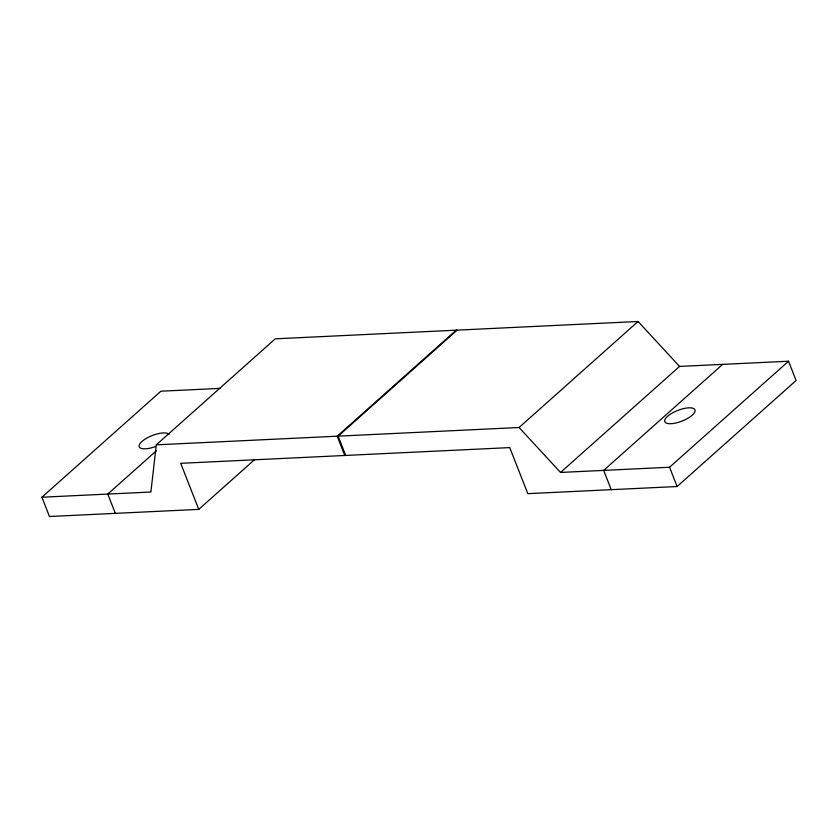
<?xml version="1.0" encoding="UTF-8"?>
<svg xmlns="http://www.w3.org/2000/svg" width="838" height="838" viewBox="0 0 838 838"><rect width="100%" height="100%" fill="white"/><g stroke="black" fill="none" stroke-linecap="round" stroke-linejoin="round"><path stroke-width="1.26" d="M198.763 509.378L180.704 463.32L509.745 447.597L527.804 493.655L677.104 486.522L796.1 380.504L788.548 361.22L679.555 366.426L638.064 321.488L275.273 338.824L156.277 444.842L150.892 492.021L41.9 497.227L49.452 516.512L198.763 509.378L254.354 459.842M41.9 497.227L160.896 391.21L220.31 388.371M156.538 450.635L107.767 494.085L115.33 513.359M456.197 330.182L337.201 436.2L344.753 455.474M457.139 330.13L338.143 436.148L345.706 455.432M156.277 444.842L519.068 427.506L638.064 321.488M519.068 427.506L560.559 472.443L679.555 366.426M722.67 364.373L603.674 470.39L611.237 489.664M560.559 472.443L669.552 467.237L788.548 361.22M669.552 467.237L677.104 486.522M155.166 446.675A16.205 5.73 -21.4 0 1 139.192 446.727A16.205 5.73 -21.4 0 1 151.353 435.896A16.205 5.73 -21.4 0 1 169.004 434.346M673.029 423.515A16.205 5.73 -21.4 0 0 695.09 410.306A16.205 5.73 -21.4 0 0 671.531 413.48A16.205 5.73 -21.4 0 0 673.029 423.515"/></g></svg>
